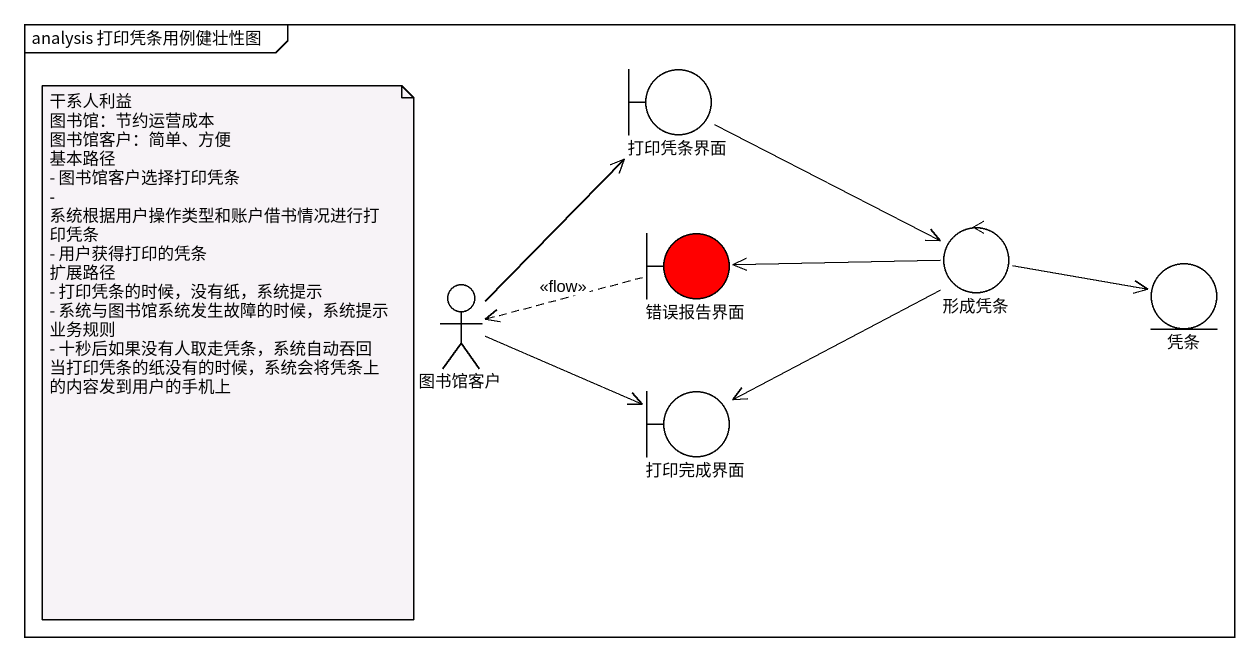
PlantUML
@startuml
mainframe analysis 打印凭条用例健壮性图
boundary 打印凭条界面
boundary 错误报告界面 #FF0000
control 形成凭条
entity 凭条
actor 图书馆客户
boundary 打印完成界面
打印凭条界面 -right-> 形成凭条
错误报告界面 .left.> 图书馆客户 : <<flow>>
形成凭条 -left-> 错误报告界面
形成凭条 -right-> 凭条
形成凭条 -left-> 打印完成界面
图书馆客户 -up-> 打印凭条界面
图书馆客户 -right-> 打印完成界面
note as N1
  干系人利益
  图书馆：节约运营成本
  图书馆客户：简单、方便
  基本路径
  - 图书馆客户选择打印凭条
  - 系统根据用户操作类型和账户借书情况进行打印凭条
  - 用户获得打印的凭条
  扩展路径
  - 打印凭条的时候，没有纸，系统提示
  - 系统与图书馆系统发生故障的时候，系统提示
  业务规则
  - 十秒后如果没有人取走凭条，系统自动吞回
  当打印凭条的纸没有的时候，系统会将凭条上的内容发到用户的手机上
end note
@enduml
